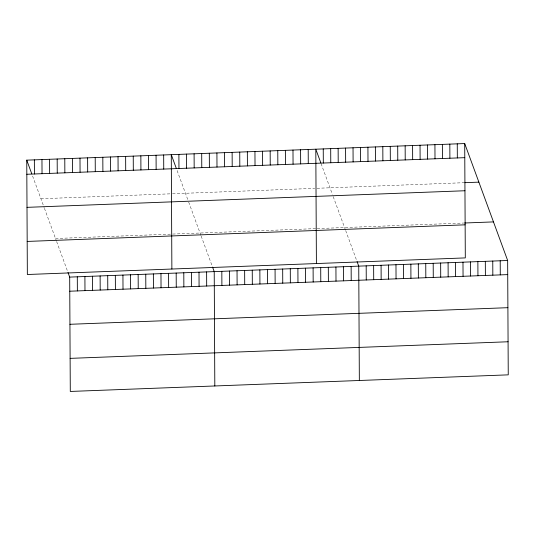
<?xml version="1.0" encoding="UTF-8"?>
<svg xmlns="http://www.w3.org/2000/svg" width="535" height="535" viewBox="0 0 535 535"><rect width="100%" height="100%" fill="white"/><g stroke="black" fill="none" stroke-linecap="round" stroke-linejoin="round"><path stroke-width="0.4" stroke-dasharray="2.67 2.01" d="M40.921 198.746L170.237 193.844M172.517 193.757L314.761 188.367M317.041 188.28L463.992 182.709M55.52 238.503L171.902 234.096M172.665 234.062L316.432 228.612M317.188 228.585L463.698 223.028M321.08 163.576L332.409 194.412M333.218 196.619L345.409 229.816M345.684 230.572L356.798 260.839M177.112 170.565L187.879 199.889M188.695 202.103L200.879 235.293M201.16 236.055L212.275 266.323M32.588 176.042L44.164 207.58M44.438 208.316L56.356 240.777M56.63 241.532L68.025 272.556"/><path stroke-width="0.8" d="M464.708 143.554L465.31 257.903L27.352 274.508L26.75 160.152L464.708 143.554L507.648 260.491L508.25 374.848L70.292 391.446L69.69 277.097L68.025 272.556M26.824 174.27L464.788 157.664M464.815 182.676L478.878 182.141M26.997 207.346L464.955 190.748M464.527 223.001L493.484 221.905M27.178 241.432L465.136 224.827M69.69 277.097L507.648 260.491M69.764 291.214L507.728 274.609M69.938 324.29L507.896 307.685M70.118 358.37L508.076 341.765M320.806 162.814L315.804 149.198L316.406 263.548M357.079 261.595L358.744 266.136L359.346 380.492M176.276 168.298L171.28 154.675L171.875 269.031M212.549 267.079L214.221 271.62L214.816 385.969M26.75 160.152L31.752 173.775M500.205 260.772L500.279 274.89M492.762 261.06L492.835 275.171M485.319 261.341L485.392 275.458M477.869 261.622L477.942 275.739M470.425 261.903L470.499 276.02M462.982 262.183L463.056 276.301M457.264 143.835L457.338 157.952M455.532 262.471L455.606 276.582M449.821 144.116L449.895 158.233M448.089 262.752L448.163 276.869M442.371 144.396L442.452 158.514M440.646 263.033L440.72 277.15M434.928 144.677L435.002 158.795M433.196 263.314L433.27 277.431M427.485 144.965L427.559 159.076M425.753 263.594L425.827 277.712M420.042 145.246L420.115 159.363M418.31 263.882L418.383 277.993M412.592 145.527L412.666 159.644M410.86 264.163L410.933 278.28M405.149 145.808L405.222 159.925M403.417 264.444L403.49 278.561M397.706 146.088L397.779 160.206M395.974 264.725L396.047 278.842M390.256 146.376L390.329 160.487M388.524 265.006L388.597 279.123M382.813 146.657L382.886 160.774M381.08 265.293L381.154 279.404M375.369 146.938L375.443 161.055M373.637 265.574L373.711 279.691M367.919 147.219L367.993 161.336M366.187 265.855L366.261 279.972M360.476 147.499L360.55 161.617M353.033 147.787L353.107 161.898M351.141 266.423L351.214 280.541M345.583 148.068L345.657 162.185M343.53 266.718L343.604 280.828M338.14 148.349L338.214 162.466M335.926 267.005L336 281.116M330.697 148.63L330.77 162.747M328.316 267.293L328.39 281.41M323.247 148.917L323.321 163.028M320.712 267.58L320.786 281.698M313.102 267.868L313.176 281.985M308.2 149.486L308.274 163.603M305.498 268.155L305.572 282.273M300.59 149.773L300.663 163.891M297.888 268.443L297.968 282.56M292.986 150.061L293.06 164.178M290.284 268.73L290.358 282.848M285.376 150.348L285.449 164.466M282.681 269.018L282.754 283.135M277.772 150.636L277.846 164.753M275.07 269.312L275.144 283.423M270.162 150.923L270.235 165.041M267.467 269.6L267.54 283.717M262.558 151.218L262.632 165.328M259.856 269.887L259.93 284.005M254.948 151.505L255.028 165.616M252.252 270.175L252.326 284.292M247.344 151.793L247.417 165.91M244.642 270.463L244.716 284.58M239.74 152.08L239.814 166.198M237.038 270.75L237.112 284.867M232.13 152.368L232.203 166.485M229.428 271.038L229.502 285.155M224.526 152.656L224.6 166.773M221.824 271.325L221.898 285.443M216.916 152.943L216.989 167.06M209.312 153.231L209.386 167.348M206.61 271.907L206.684 286.018M201.702 153.525L201.775 167.636M199.007 272.195L199.08 286.312M194.098 153.812L194.172 167.923M191.396 272.482L191.47 286.599M186.488 154.1L186.561 168.217M183.793 272.77L183.866 286.887M178.884 154.388L178.958 168.505M176.182 273.057L176.256 287.175M168.578 273.345L168.652 287.462M163.67 154.963L163.743 169.08M160.968 273.632L161.042 287.75M156.066 155.25L156.14 169.368M153.364 273.927L153.438 288.037M148.456 155.538L148.529 169.655M145.754 274.214L145.834 288.325M140.852 155.825L140.926 169.943M138.15 274.502L138.224 288.619M133.242 156.12L133.315 170.23M130.547 274.789L130.62 288.907M125.638 156.407L125.712 170.525M122.936 275.077L123.01 289.194M118.028 156.695L118.101 170.812M115.333 275.364L115.406 289.482M110.424 156.982L110.498 171.1M107.722 275.652L107.796 289.769M102.814 157.27L102.894 171.387M100.119 275.94L100.192 290.057M95.21 157.557L95.283 171.675M92.508 276.227L92.582 290.344M87.606 157.845L87.68 171.962M84.904 276.521L84.978 290.632M79.996 158.133L80.069 172.25M77.294 276.809L77.374 290.926M72.392 158.427L72.466 172.537M64.782 158.714L64.855 172.825M57.178 159.002L57.252 173.119M49.568 159.29L49.641 173.407M41.964 159.577L42.038 173.694M34.354 159.865L34.434 173.982"/></g></svg>
